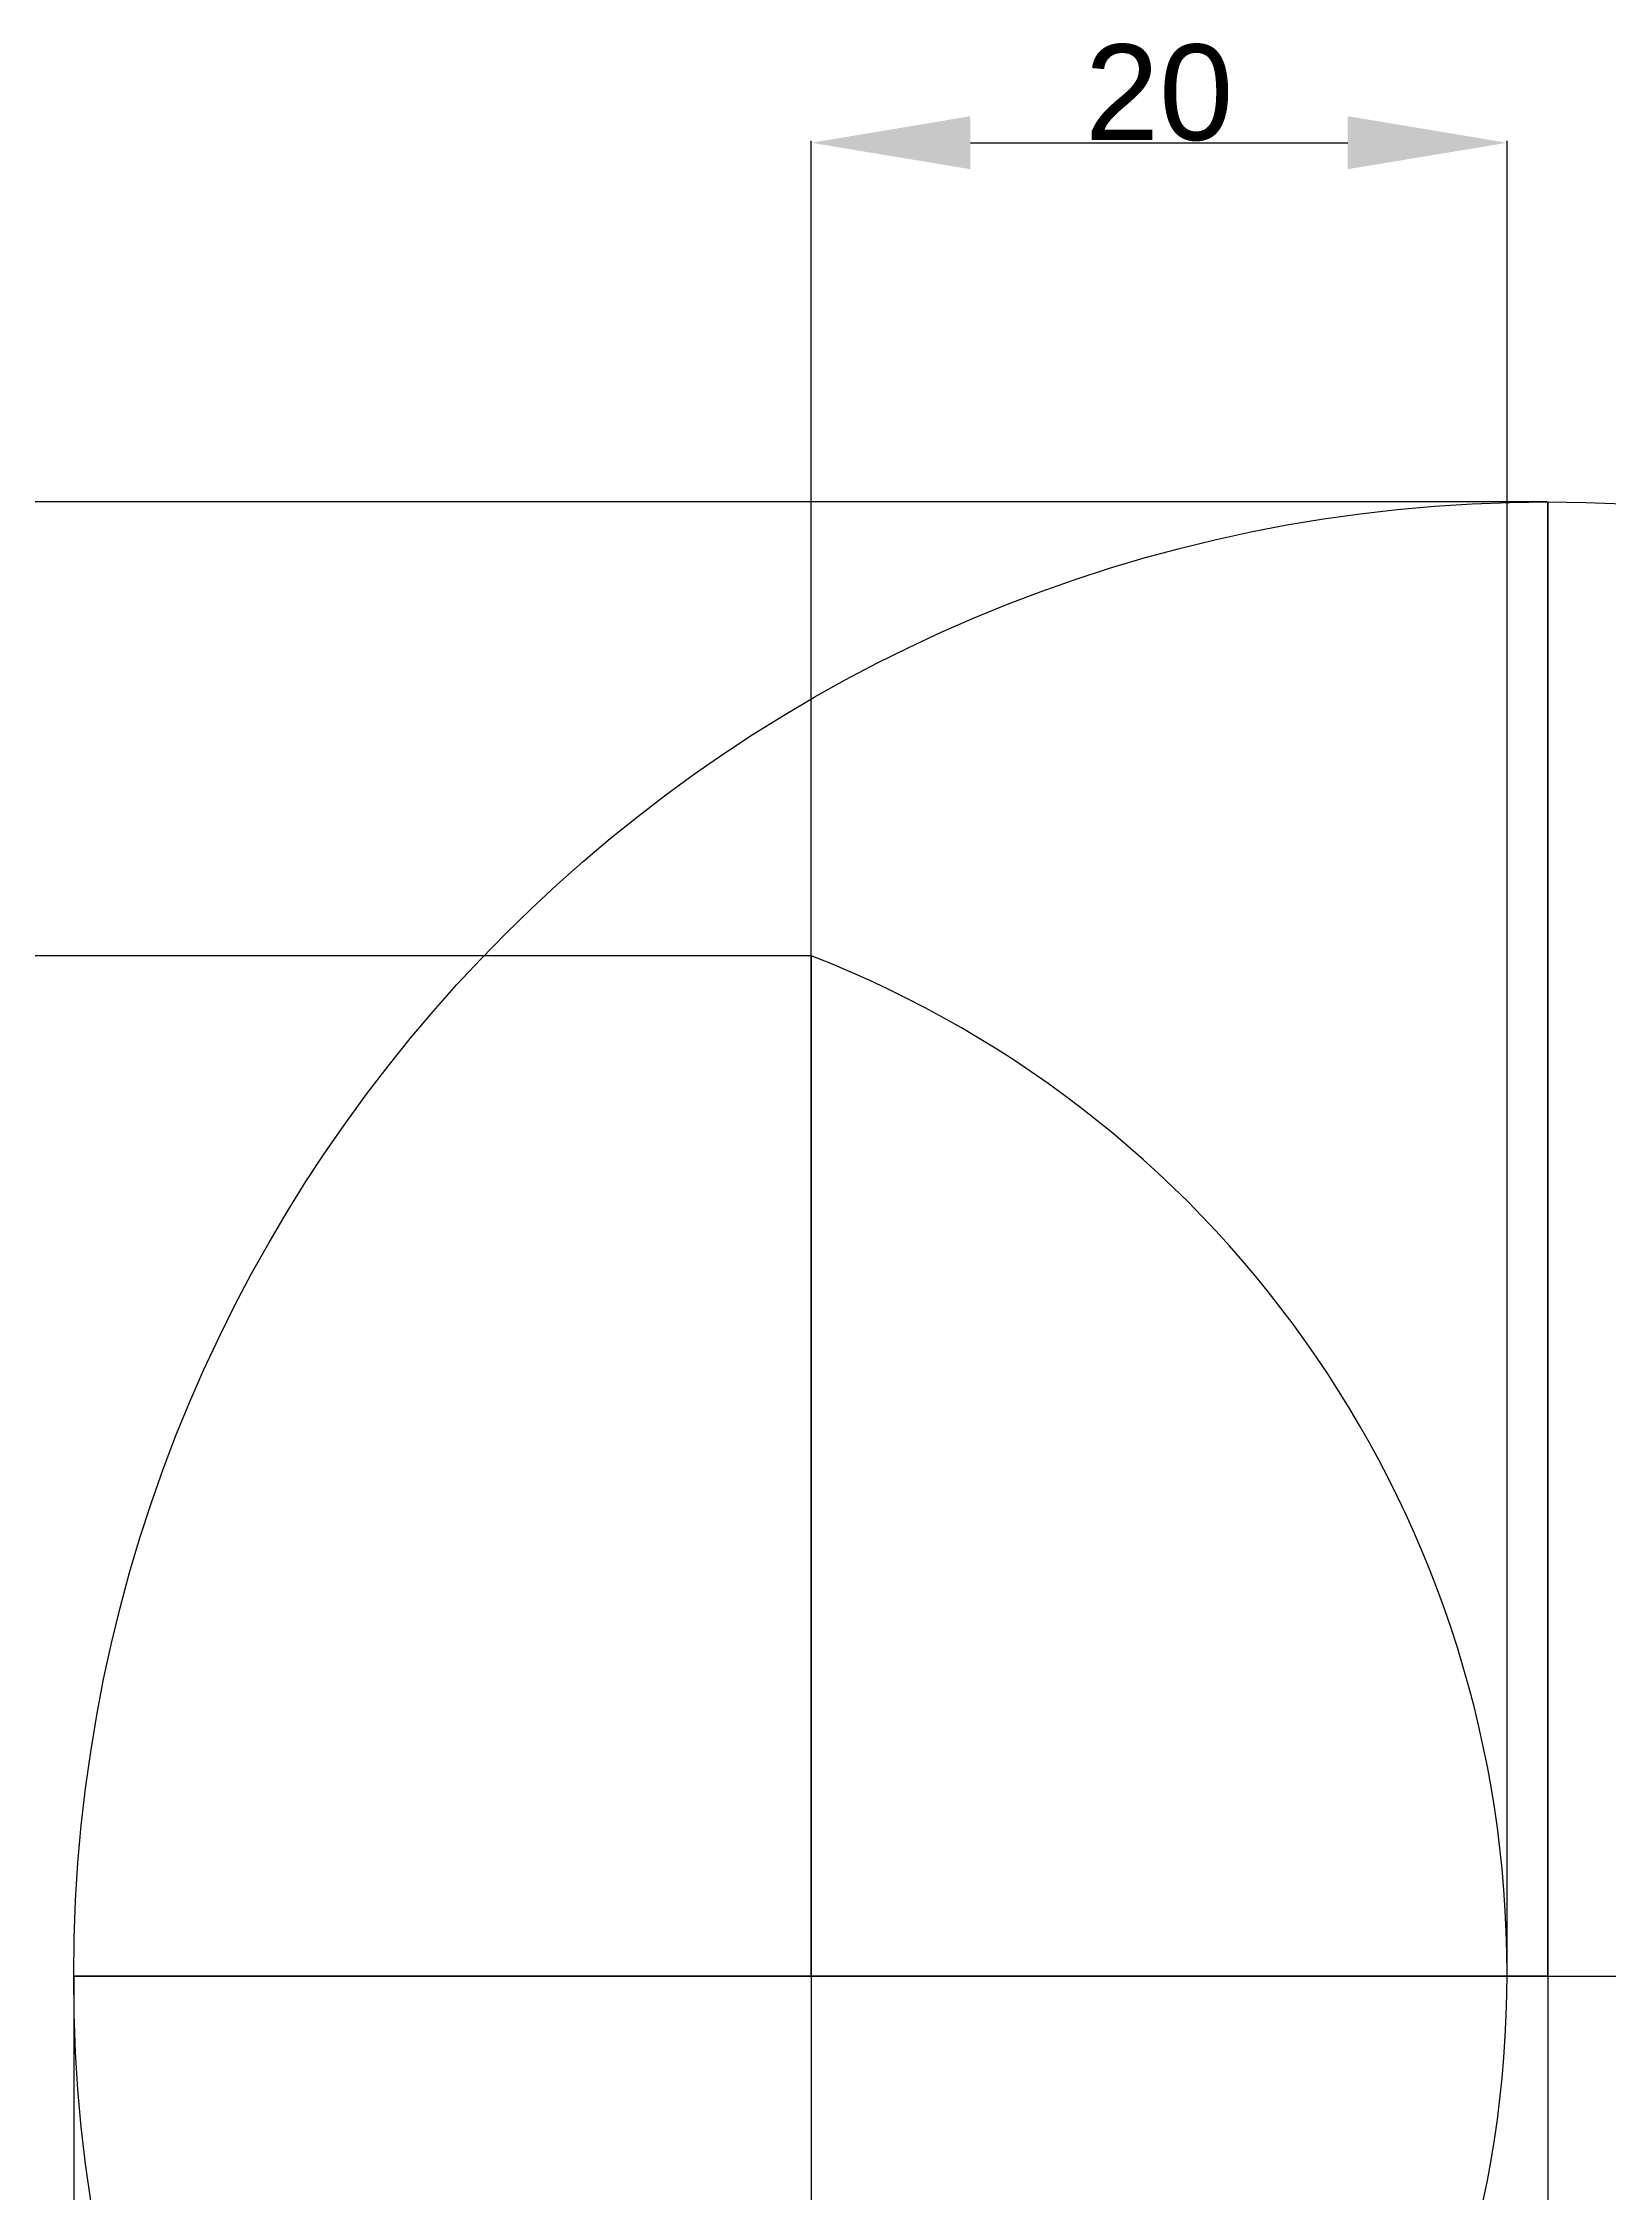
# Model space of a CAD drawing. Header units: millimetres. Extents: x 3137 to 6910, y -7 to 2692.
# Drawn here: x 4082 to 5064, y 1343 to 2692 of the extents above; entities that cross this region are included whole.
import ezdxf

# ---------------------------------------------------------------- set-up
doc = ezdxf.new("R2010")
doc.units = ezdxf.units.MM
doc.styles.get("Standard").update_dxf_attribs({"font": 'arial.ttf'})
doc.dimstyles.new('ISO-25', dxfattribs={"dimtxt": 5, "dimasz": 100, "dimexe": 1.25, "dimexo": 0.625, "dimtad": 1, "dimtxsty": 'Standard', "dimcen": 2.5, "dimadec": 0, "dimazin": 0, "dimtfac": 1, "dimtmove": 0, "dimatfit": 3, "dimfxl": 1, "dimarcsym": 0})

# ---------------------------------------------------------------- blocks, each defined once
blk = doc.blocks.new('*D1')
at = {"color": 0, "lineweight": -2, "transparency": 16777216}
for p, q in [((5025.7, 2404.1), (3198.4, 2404.1)), ((3199.7, 2304.1), (3199.7, 653.6)), ((5025.7, 553.6), (3198.4, 553.6))]:
    blk.add_line(p, q, dxfattribs=at)
at = {"color": 0, "transparency": 16777216}
for points in [[(3183, 2304.1), (3216.3, 2304.1), (3199.7, 2404.1)], [(3183, 653.6), (3216.3, 653.6), (3199.7, 553.6)]]:
    blk.add_solid(points, dxfattribs=at)
at = {"layer": 'Defpoints', "color": 0, "transparency": 16777216}
for p in [(5026.3, 2404.1), (3199.7, 553.6), (5026.3, 553.6)]:
    blk.add_point(p, dxfattribs=at)
at = {"color": 0, "transparency": 16777216, "insert": (3168.4, 1478.8), "char_height": 5, "width": 81.858, "attachment_point": 5, "rotation": 90}
blk.add_mtext('{\\H12x;39}', dxfattribs=at)
blk = doc.blocks.new('*D3')
at = {"color": 0, "lineweight": -2, "transparency": 16777216}
for p, q in [((4563.3, 2119.3), (3580.1, 2119.3)), ((3581.4, 2019.3), (3581.4, 941.7)), ((4563.3, 841.7), (3580.1, 841.7))]:
    blk.add_line(p, q, dxfattribs=at)
at = {"color": 0, "transparency": 16777216}
for points in [[(3564.7, 2019.3), (3598, 2019.3), (3581.4, 2119.3)], [(3564.7, 941.7), (3598, 941.7), (3581.4, 841.7)]]:
    blk.add_solid(points, dxfattribs=at)
at = {"layer": 'Defpoints', "color": 0, "transparency": 16777216}
for p in [(4563.9, 2119.3), (3581.4, 841.7), (4563.9, 841.7)]:
    blk.add_point(p, dxfattribs=at)
at = {"color": 0, "transparency": 16777216, "insert": (3550.1, 1480.5), "char_height": 5, "width": 49.213, "attachment_point": 5, "rotation": 90}
blk.add_mtext('{\\H12x;30}', dxfattribs=at)
blk = doc.blocks.new('*D7')
at = {"color": 0, "lineweight": -2, "transparency": 16777216}
for p, q in [((4563.9, 1479.5), (4563.9, 2630.8)), ((4663.9, 2629.5), (4900.7, 2629.5)), ((5000.7, 1479.5), (5000.7, 2630.8))]:
    blk.add_line(p, q, dxfattribs=at)
at = {"color": 0, "transparency": 16777216}
for points in [[(4663.9, 2646.2), (4663.9, 2612.9), (4563.9, 2629.5)], [(4900.7, 2646.2), (4900.7, 2612.9), (5000.7, 2629.5)]]:
    blk.add_solid(points, dxfattribs=at)
at = {"layer": 'Defpoints', "color": 0, "transparency": 16777216}
for p in [(5000.7, 2629.5), (4563.9, 1478.8), (5000.7, 1478.8)]:
    blk.add_point(p, dxfattribs=at)
at = {"color": 0, "transparency": 16777216, "insert": (4782.3, 2660.8), "char_height": 5, "attachment_point": 5}
blk.add_mtext('{\\H12x;20}', dxfattribs=at)
blk = doc.blocks.new('*D8')
at = {"color": 0, "lineweight": -2, "transparency": 16777216}
for p, q in [((4101.1, 1478.2), (4101.1, 8.9)), ((5951.5, 1478.2), (5951.5, 8.9)), ((4201.1, 10.1), (5851.5, 10.1))]:
    blk.add_line(p, q, dxfattribs=at)
at = {"color": 0, "transparency": 16777216}
for points in [[(4201.1, 26.8), (4201.1, -6.6), (4101.1, 10.1)], [(5851.5, 26.8), (5851.5, -6.6), (5951.5, 10.1)]]:
    blk.add_solid(points, dxfattribs=at)
at = {"layer": 'Defpoints', "color": 0, "transparency": 16777216}
for p in [(4101.1, 1478.8), (5951.5, 1478.8), (5951.5, 10.1)]:
    blk.add_point(p, dxfattribs=at)
at = {"color": 0, "transparency": 16777216, "insert": (5026.3, 41.4), "char_height": 5, "attachment_point": 5}
blk.add_mtext('{\\H12x;39}', dxfattribs=at)

msp = doc.modelspace()

# ---------------------------------------------------------------- linework, layer by layer
for p, q in [((5026.298, 1478.841), (5026.298, 2404.071)), ((5026.298, 2404.071), (5026.298, 553.611)), ((4563.913, 2119.287), (4563.913, 841.702)), ((5026.298, 1478.841), (4101.068, 1478.841)), ((4101.068, 1478.841), (5951.528, 1478.841))]:
    msp.add_line(p, q)
msp.add_circle((5026.298, 1478.841), 925.23)
msp.add_circle((5026.298, 1478.841), 925.23)
msp.add_circle((5026.298, 1478.841), 925.23)
msp.add_arc((4315.205, 1480.495), 685.501, 291.272975, 68.727025)

# ---------------------------------------------------------------- dimensions: what is measured, and where the dimension line sits
dim = msp.add_linear_dim(base=(5000.704, 2629.539), p1=(4563.913, 1478.841), p2=(5000.704, 1478.841), text='{\\H12x;20}', dimstyle='ISO-25')
dim.commit()
dim.dimension.update_dxf_attribs({"geometry": '*D7', "text_midpoint": (4782.309, 2629.539), "dimtype": 160})
dim = msp.add_linear_dim(base=(3199.669, 553.611), p1=(5026.298, 2404.071), p2=(5026.298, 553.611), angle=90, text='{\\H12x;39}', dimstyle='ISO-25')
dim.commit()
dim.dimension.update_dxf_attribs({"geometry": '*D1', "text_midpoint": (3199.669, 1478.841), "dimtype": 160})
dim = msp.add_linear_dim(base=(3581.354, 841.702), p1=(4563.913, 2119.287), p2=(4563.913, 841.702), angle=90, text='{\\H12x;30}', dimstyle='ISO-25')
dim.commit()
dim.dimension.update_dxf_attribs({"geometry": '*D3', "text_midpoint": (3550.075, 1480.495)})
dim = msp.add_linear_dim(base=(5951.528, 10.101), p1=(4101.068, 1478.841), p2=(5951.528, 1478.841), text='{\\H12x;39}', dimstyle='ISO-25')
dim.commit()
dim.dimension.update_dxf_attribs({"geometry": '*D8', "text_midpoint": (5026.298, 41.381)})

doc.saveas('drawing.dxf')
